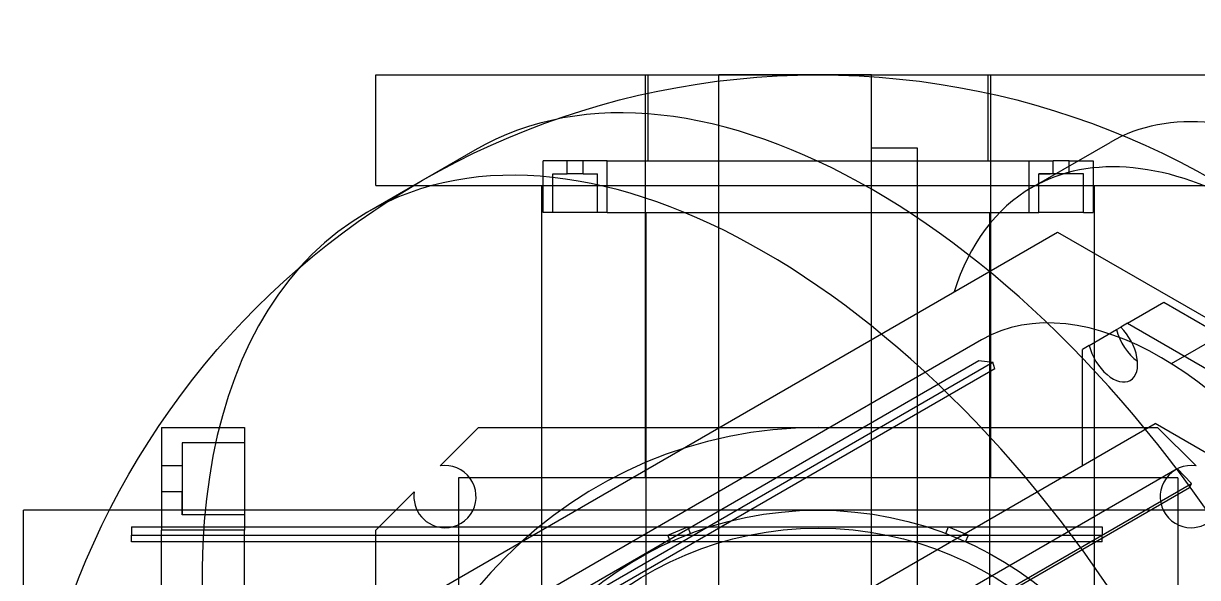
# Model space of a CAD drawing. Header units: millimetres. Extents: x 175.7 to 244.2, y 124.8 to 173.8.
# Drawn here: x 186.25 to 221.34, y 157.23 to 173.79 of the extents above; entities that cross this region are included whole.
import ezdxf

# ---------------------------------------------------------------- set-up
doc = ezdxf.new("R2010")
doc.units = ezdxf.units.MM
for name, color, linetype in [('V_07_Boom_Counterweight_Counterweight_Arm_1', 7, 'CONTINUOUS'), ('V_07_Boom_Counterweight_Counterweight_Arm_3', 7, 'CONTINUOUS'), ('V_07_Boom_Counterweight_Counterweight_Canister_0', 7, 'CONTINUOUS'), ('V_07_Boom_Counterweight_Counterweight_Canister_1', 7, 'CONTINUOUS'), ('V_07_Boom_Counterweight_Counterweight_Canister_2', 7, 'CONTINUOUS'), ('V_07_Boom_Counterweight_Counterweight_Canister_3', 7, 'CONTINUOUS'), ('V_07_Boom_Counterweight_Counterweight_Cap_0', 7, 'CONTINUOUS'), ('V_07_Boom_Counterweight_Counterweight_Cap_2', 7, 'CONTINUOUS'), ('V_07_Boom_Counterweight_Counterweight_Cap_3', 7, 'CONTINUOUS'), ('V_07_Boom_Counterweight_Dish_Boom_0', 7, 'CONTINUOUS'), ('V_07_Boom_Counterweight_Dish_Boom_1', 7, 'CONTINUOUS'), ('V_07_Boom_Counterweight_Dish_Boom_2', 7, 'CONTINUOUS'), ('V_07_Boom_Counterweight_Dish_Boom_3', 7, 'CONTINUOUS')]:
    doc.layers.add(name, color=color, linetype=linetype)

msp = doc.modelspace()

# ---------------------------------------------------------------- linework, layer by layer
at = {"layer": 'V_07_Boom_Counterweight_Counterweight_Arm_1'}
for p, q in [((204.916, 169.682), (204.916, 172.25)), ((204.916, 172.25), (215.084, 172.25)), ((215.084, 169.682), (215.084, 172.25)), ((202.497, 169.682), (201.784, 169.682)), ((201.784, 168.142), (201.784, 169.682)), ((202.497, 169.3), (202.497, 169.682)), ((203.692, 169.682), (202.979, 169.682)), ((202.979, 169.3), (202.979, 169.682)), ((203.692, 169.682), (216.308, 169.682)), ((203.692, 168.142), (203.692, 169.682)), ((216.308, 169.682), (217.021, 169.682)), ((216.308, 168.142), (216.308, 169.682)), ((217.021, 169.3), (217.021, 169.682)), ((217.503, 169.682), (218.216, 169.682)), ((217.503, 169.3), (217.503, 169.682)), ((218.216, 169.682), (218.216, 168.142)), ((202.07, 168.142), (202.07, 169.3)), ((202.07, 169.3), (202.497, 169.3)), ((202.979, 169.3), (203.405, 169.3)), ((203.405, 168.142), (203.405, 169.3)), ((217.021, 169.3), (216.595, 169.3)), ((216.595, 168.142), (216.595, 169.3)), ((217.93, 169.3), (217.503, 169.3)), ((217.93, 168.142), (217.93, 169.3)), ((202.07, 168.142), (201.784, 168.142)), ((203.692, 168.142), (203.405, 168.142)), ((203.692, 168.142), (216.308, 168.142)), ((204.865, 124.75), (204.865, 168.142)), ((215.135, 124.75), (215.135, 168.142)), ((216.308, 168.142), (216.595, 168.142)), ((217.93, 168.142), (218.216, 168.142))]:
    msp.add_line(p, q, dxfattribs=at)
for points, knots in [([(202.979, 169.682), (202.859, 169.682), (202.745, 169.682), (202.659, 169.682), (202.573, 169.682), (202.516, 169.682), (202.497, 169.682)], [3.295613, 3.295613, 3.295613, 3.295613, 3.926991, 3.926991, 3.926991, 4.558369, 4.558369, 4.558369, 4.558369]), ([(217.503, 169.682), (217.484, 169.682), (217.427, 169.682), (217.341, 169.682), (217.255, 169.682), (217.141, 169.682), (217.021, 169.682)], [1.724817, 1.724817, 1.724817, 1.724817, 2.356194, 2.356194, 2.356194, 2.987572, 2.987572, 2.987572, 2.987572]), ([(202.979, 169.3), (202.859, 169.3), (202.745, 169.3), (202.659, 169.3), (202.573, 169.3), (202.516, 169.3), (202.497, 169.3)], [3.295613, 3.295613, 3.295613, 3.295613, 3.926991, 3.926991, 3.926991, 4.558369, 4.558369, 4.558369, 4.558369]), ([(217.503, 169.3), (217.484, 169.3), (217.427, 169.3), (217.341, 169.3), (217.255, 169.3), (217.141, 169.3), (217.021, 169.3)], [1.724817, 1.724817, 1.724817, 1.724817, 2.356194, 2.356194, 2.356194, 2.987572, 2.987572, 2.987572, 2.987572]), ([(203.405, 168.142), (203.143, 168.142), (202.849, 168.142), (202.601, 168.142), (202.531, 168.142), (202.465, 168.142), (202.403, 168.142), (202.374, 168.142), (202.345, 168.142), (202.316, 168.142), (202.29, 168.142), (202.264, 168.142), (202.238, 168.142), (202.215, 168.142), (202.193, 168.142), (202.171, 168.142), (202.152, 168.142), (202.133, 168.142), (202.115, 168.142), (202.1, 168.142), (202.085, 168.142), (202.07, 168.142)], [2.815119, 2.815119, 2.815119, 2.815119, 3.600517, 3.600517, 3.600517, 3.824916, 3.824916, 3.824916, 3.937116, 3.937116, 3.937116, 4.049316, 4.049316, 4.049316, 4.161516, 4.161516, 4.161516, 4.273715, 4.273715, 4.273715, 4.385915, 4.385915, 4.385915, 4.385915]), ([(217.93, 168.142), (217.915, 168.142), (217.9, 168.142), (217.885, 168.142), (217.867, 168.142), (217.848, 168.142), (217.829, 168.142), (217.807, 168.142), (217.785, 168.142), (217.762, 168.142), (217.736, 168.142), (217.71, 168.142), (217.684, 168.142), (217.655, 168.142), (217.626, 168.142), (217.597, 168.142), (217.535, 168.142), (217.469, 168.142), (217.399, 168.142), (217.151, 168.142), (216.857, 168.142), (216.595, 168.142)], [1.89727, 1.89727, 1.89727, 1.89727, 2.00947, 2.00947, 2.00947, 2.12167, 2.12167, 2.12167, 2.23387, 2.23387, 2.23387, 2.346069, 2.346069, 2.346069, 2.458269, 2.458269, 2.458269, 2.682668, 2.682668, 2.682668, 3.468067, 3.468067, 3.468067, 3.468067])]:
    msp.add_open_spline(points, degree=3, knots=knots, dxfattribs=at)
for points, degree in [([(202.497, 169.682), (202.497, 169.682)], 1), ([(203.068, 169.3), (203.188, 169.3), (203.308, 169.3), (203.405, 169.3)], 3), ([(216.595, 169.3), (216.692, 169.3), (216.812, 169.3), (216.932, 169.3)], 3)]:
    msp.add_open_spline(points, degree=degree, dxfattribs=at)
at = {"layer": 'V_07_Boom_Counterweight_Counterweight_Arm_3'}
for p, q in [((219.247, 164.829), (220.336, 165.458)), ((220.336, 165.458), (229.257, 160.308)), ((218.1, 164.167), (218.919, 164.64)), ((218.919, 164.64), (219.044, 164.712)), ((219.247, 164.829), (219.044, 164.712)), ((219.247, 164.829), (228.168, 159.679)), ((218.1, 164.167), (217.898, 164.05)), ((217.898, 160.577), (217.898, 164.05)), ((189.394, 144.12), (220.076, 161.835)), ((227.338, 157.642), (220.076, 161.835))]:
    msp.add_line(p, q, dxfattribs=at)
for centre, start_param, end_param in [((219.624, 164.509), -2.029721, -0.891186), ((218.805, 164.036), 0, -4.253465), ((218.805, 164.036), -2.029721, 0)]:
    msp.add_ellipse(centre, major_axis=(0.526, -0.912), ratio=0.57735, start_param=start_param, end_param=end_param, dxfattribs=at)
at = {"layer": 'V_07_Boom_Counterweight_Counterweight_Canister_0'}
for p, q in [((205.507, 158.504), (206.103, 158.751)), ((206.187, 158.547), (206.103, 158.751)), ((213.813, 158.547), (213.897, 158.751)), ((213.897, 158.751), (214.493, 158.504)), ((205.591, 158.301), (205.507, 158.504)), ((214.409, 158.301), (214.493, 158.504))]:
    msp.add_line(p, q, dxfattribs=at)
for radius in [10.747, 10.209]:
    msp.add_circle((210, 148.5), radius, dxfattribs=at)
at = {"layer": 'V_07_Boom_Counterweight_Counterweight_Canister_1'}
for p, q in [((204.842, 160.214), (204.842, 172.25)), ((204.842, 172.25), (215.158, 172.25)), ((215.158, 160.214), (215.158, 172.25)), ((199.253, 160.214), (199.253, 126.19)), ((220.747, 160.214), (220.747, 126.19))]:
    msp.add_line(p, q, dxfattribs=at)
msp.add_open_spline([(220.747, 160.214), (220.477, 160.214), (219.682, 160.214), (218.402, 160.214), (216.7, 160.214), (214.663, 160.214), (212.391, 160.214), (210, 160.214), (207.609, 160.214), (205.337, 160.214), (203.3, 160.214), (201.598, 160.214), (200.318, 160.214), (199.523, 160.214), (199.253, 160.214)], degree=1, dxfattribs=at)
at = {"layer": 'V_07_Boom_Counterweight_Counterweight_Canister_2'}
for p, q in [((221.714, 159.247), (186.25, 159.247)), ((189.474, 158.751), (218.49, 158.751)), ((189.474, 158.751), (189.474, 158.504)), ((218.49, 158.751), (218.49, 158.504)), ((189.474, 158.301), (189.474, 158.504)), ((189.474, 158.504), (218.49, 158.504)), ((218.49, 158.301), (189.474, 158.301)), ((218.49, 158.301), (218.49, 158.504))]:
    msp.add_line(p, q, dxfattribs=at)
msp.add_open_spline([(186.25, 137.753), (186.25, 138.023), (186.25, 138.818), (186.25, 140.098), (186.25, 141.8), (186.25, 143.837), (186.25, 146.109), (186.25, 148.5), (186.25, 150.891), (186.25, 153.163), (186.25, 155.2), (186.25, 156.902), (186.25, 158.182), (186.25, 158.977), (186.25, 159.247)], degree=1, dxfattribs=at)
at = {"layer": 'V_07_Boom_Counterweight_Counterweight_Canister_3'}
for p, q in [((220.557, 163.624), (225.122, 166.26)), ((214.885, 164.335), (189.809, 149.857)), ((194.285, 151.869), (214.802, 163.714)), ((194.706, 151.827), (215.223, 163.673)), ((214.802, 163.714), (215.223, 163.673)), ((215.283, 163.473), (215.223, 163.673)), ((215.283, 163.473), (194.766, 151.627)), ((200.217, 148.645), (220.735, 160.491)), ((220.735, 160.491), (221.156, 160.046)), ((200.638, 148.2), (221.156, 160.046)), ((221.096, 159.915), (221.156, 160.046)), ((221.096, 159.915), (200.579, 148.069))]:
    msp.add_line(p, q, dxfattribs=at)
msp.add_ellipse((220.259, 155.028), major_axis=(-5.373, 9.307), ratio=0.57735, start_param=3.141593, end_param=0, dxfattribs=at)
at = {"layer": 'V_07_Boom_Counterweight_Counterweight_Cap_0'}
msp.add_circle((210, 148.5), 23.75, dxfattribs=at)
at = {"layer": 'V_07_Boom_Counterweight_Counterweight_Cap_2'}
for p, q in [((211.599, 172.25), (207.031, 172.25)), ((212.969, 170.058), (211.599, 170.058))]:
    msp.add_line(p, q, dxfattribs=at)
for points in [[(207.031, 124.75), (207.031, 125.345), (207.031, 127.102), (207.031, 129.932), (207.031, 133.692), (207.031, 138.195), (207.031, 143.215), (207.031, 148.5), (207.031, 153.785), (207.031, 158.805), (207.031, 163.308), (207.031, 167.068), (207.031, 169.898), (207.031, 171.655), (207.031, 172.25)], [(211.599, 124.75), (211.599, 125.345), (211.599, 127.102), (211.599, 129.932), (211.599, 133.692), (211.599, 138.195), (211.599, 143.215), (211.599, 148.5), (211.599, 153.785), (211.599, 158.805), (211.599, 163.308), (211.599, 167.068), (211.599, 169.898), (211.599, 171.655), (211.599, 172.25)], [(212.969, 126.942), (212.969, 127.483), (212.969, 129.077), (212.969, 131.646), (212.969, 135.059), (212.969, 139.146), (212.969, 143.703), (212.969, 148.5), (212.969, 153.297), (212.969, 157.854), (212.969, 161.941), (212.969, 165.354), (212.969, 167.923), (212.969, 169.517), (212.969, 170.058)]]:
    msp.add_open_spline(points, degree=1, dxfattribs=at)
at = {"layer": 'V_07_Boom_Counterweight_Counterweight_Cap_3'}
msp.add_line((199.74, 170), (196.51, 168.136), dxfattribs=at)
for centre, start_param, end_param in [((211.615, 149.432), 3.141593, 0), ((208.385, 147.568), 3.141593, 0), ((208.385, 147.568), 0, 2.356194)]:
    msp.add_ellipse(centre, major_axis=(-11.875, 20.568), ratio=0.57735, start_param=start_param, end_param=end_param, dxfattribs=at)
at = {"layer": 'V_07_Boom_Counterweight_Dish_Boom_0'}
for p, q in [((199.852, 161.717), (198.705, 160.571)), ((199.852, 161.717), (220.148, 161.717)), ((220.148, 161.717), (221.295, 160.571)), ((197.929, 159.795), (196.783, 158.648)), ((196.783, 138.352), (196.783, 158.648))]:
    msp.add_line(p, q, dxfattribs=at)
for centre, radius, start, end in [((210, 148.5), 13.217, 90, 180), ((198.848, 159.652), 0.929, -90, 98.8247), ((221.152, 159.652), 0.929, 81.1753, -90), ((198.848, 159.652), 0.929, 171.1753, -90), ((221.152, 159.652), 0.929, -90, 8.8247)]:
    msp.add_arc(centre, radius, start, end, dxfattribs=at)
at = {"layer": 'V_07_Boom_Counterweight_Dish_Boom_1'}
for p, q in [((196.783, 168.946), (196.783, 172.25)), ((201.739, 131.359), (201.739, 168.946)), ((218.261, 131.359), (218.261, 168.946))]:
    msp.add_line(p, q, dxfattribs=at)
for points in [[(196.783, 172.25), (196.866, 172.25), (197.114, 172.25), (197.524, 172.25), (198.092, 172.25), (198.809, 172.25), (199.666, 172.25), (200.654, 172.25), (201.759, 172.25), (202.968, 172.25), (204.265, 172.25), (205.635, 172.25), (207.059, 172.25), (208.52, 172.25), (210, 172.25)], [(210, 172.25), (211.48, 172.25), (212.941, 172.25), (214.365, 172.25), (215.735, 172.25), (217.032, 172.25), (218.241, 172.25), (219.346, 172.25), (220.334, 172.25), (221.191, 172.25), (221.908, 172.25), (222.476, 172.25), (222.886, 172.25), (223.134, 172.25), (223.217, 172.25)], [(196.783, 168.946), (196.866, 168.946), (197.114, 168.946), (197.524, 168.946), (198.092, 168.946), (198.809, 168.946), (199.666, 168.946), (200.654, 168.946), (201.759, 168.946), (202.968, 168.946), (204.265, 168.946), (205.635, 168.946), (207.059, 168.946), (208.52, 168.946), (210, 168.946)], [(210, 168.946), (211.48, 168.946), (212.941, 168.946), (214.365, 168.946), (215.735, 168.946), (217.032, 168.946), (218.241, 168.946), (219.346, 168.946), (220.334, 168.946), (221.191, 168.946), (221.908, 168.946), (222.476, 168.946), (222.886, 168.946), (223.134, 168.946), (223.217, 168.946)]]:
    msp.add_open_spline(points, degree=1, dxfattribs=at)
at = {"layer": 'V_07_Boom_Counterweight_Dish_Boom_2'}
for p, q in [((190.38, 161.717), (190.38, 160.571)), ((190.38, 161.717), (192.859, 161.717)), ((192.859, 161.717), (192.859, 161.256)), ((192.859, 161.256), (190.996, 161.256)), ((190.996, 161.256), (190.996, 160.571)), ((190.996, 160.571), (190.38, 160.571)), ((190.38, 159.795), (190.38, 158.648)), ((190.996, 159.795), (190.38, 159.795)), ((190.996, 159.795), (190.996, 159.109)), ((192.859, 159.109), (190.996, 159.109)), ((192.859, 159.109), (192.859, 158.648)), ((190.38, 138.352), (190.38, 158.648)), ((192.859, 158.648), (190.38, 158.648)), ((192.859, 138.352), (192.859, 158.648))]:
    msp.add_line(p, q, dxfattribs=at)
for points, knots in [([(192.859, 161.256), (192.859, 161.233), (192.859, 161.209), (192.859, 161.185), (192.859, 161.155), (192.859, 161.125), (192.859, 161.095), (192.859, 161.059), (192.859, 161.023), (192.859, 160.987), (192.859, 160.945), (192.859, 160.903), (192.859, 160.862), (192.859, 160.815), (192.859, 160.768), (192.859, 160.721), (192.859, 160.67), (192.859, 160.619), (192.859, 160.568), (192.859, 160.513), (192.859, 160.457), (192.859, 160.402), (192.859, 160.003), (192.859, 159.53), (192.859, 159.109)], [3.468067, 3.468067, 3.468067, 3.468067, 3.580266, 3.580266, 3.580266, 3.692466, 3.692466, 3.692466, 3.804666, 3.804666, 3.804666, 3.916866, 3.916866, 3.916866, 4.029065, 4.029065, 4.029065, 4.141265, 4.141265, 4.141265, 4.253465, 4.253465, 4.253465, 5.038863, 5.038863, 5.038863, 5.038863]), ([(190.38, 160.571), (190.38, 160.561), (190.38, 160.547), (190.38, 160.53), (190.38, 160.511), (190.38, 160.488), (190.38, 160.461), (190.38, 160.433), (190.38, 160.401), (190.38, 160.366), (190.38, 160.347), (190.38, 160.328), (190.38, 160.309), (190.38, 160.17), (190.38, 159.988), (190.38, 159.795)], [3.295613, 3.295613, 3.295613, 3.295613, 3.476007, 3.476007, 3.476007, 3.6564, 3.6564, 3.6564, 3.836794, 3.836794, 3.836794, 3.926991, 3.926991, 3.926991, 4.558369, 4.558369, 4.558369, 4.558369]), ([(190.996, 160.571), (190.996, 160.561), (190.996, 160.547), (190.996, 160.53), (190.996, 160.511), (190.996, 160.488), (190.996, 160.461), (190.996, 160.433), (190.996, 160.401), (190.996, 160.366), (190.996, 160.347), (190.996, 160.328), (190.996, 160.309), (190.996, 160.17), (190.996, 159.988), (190.996, 159.795)], [3.295613, 3.295613, 3.295613, 3.295613, 3.476007, 3.476007, 3.476007, 3.6564, 3.6564, 3.6564, 3.836794, 3.836794, 3.836794, 3.926991, 3.926991, 3.926991, 4.558369, 4.558369, 4.558369, 4.558369])]:
    msp.add_open_spline(points, degree=3, knots=knots, dxfattribs=at)
msp.add_open_spline([(190.996, 159.109), (190.996, 159.305), (190.996, 159.556), (190.996, 159.795)], degree=3, dxfattribs=at)
at = {"layer": 'V_07_Boom_Counterweight_Dish_Boom_3'}
for p, q in [((216.388, 168.885), (218.725, 170.234)), ((194.082, 154.234), (217.156, 167.556)), ((217.156, 167.556), (228.838, 160.811))]:
    msp.add_line(p, q, dxfattribs=at)
for centre, start_param, end_param in [((225.333, 158.787), -3.926991, -3.141593), ((222.997, 157.438), -3.926991, -3.141593), ((222.997, 157.438), -3.141593, -2.654898)]:
    msp.add_ellipse(centre, major_axis=(6.609, -11.447), ratio=0.57735, start_param=start_param, end_param=end_param, dxfattribs=at)

doc.saveas('drawing.dxf')
